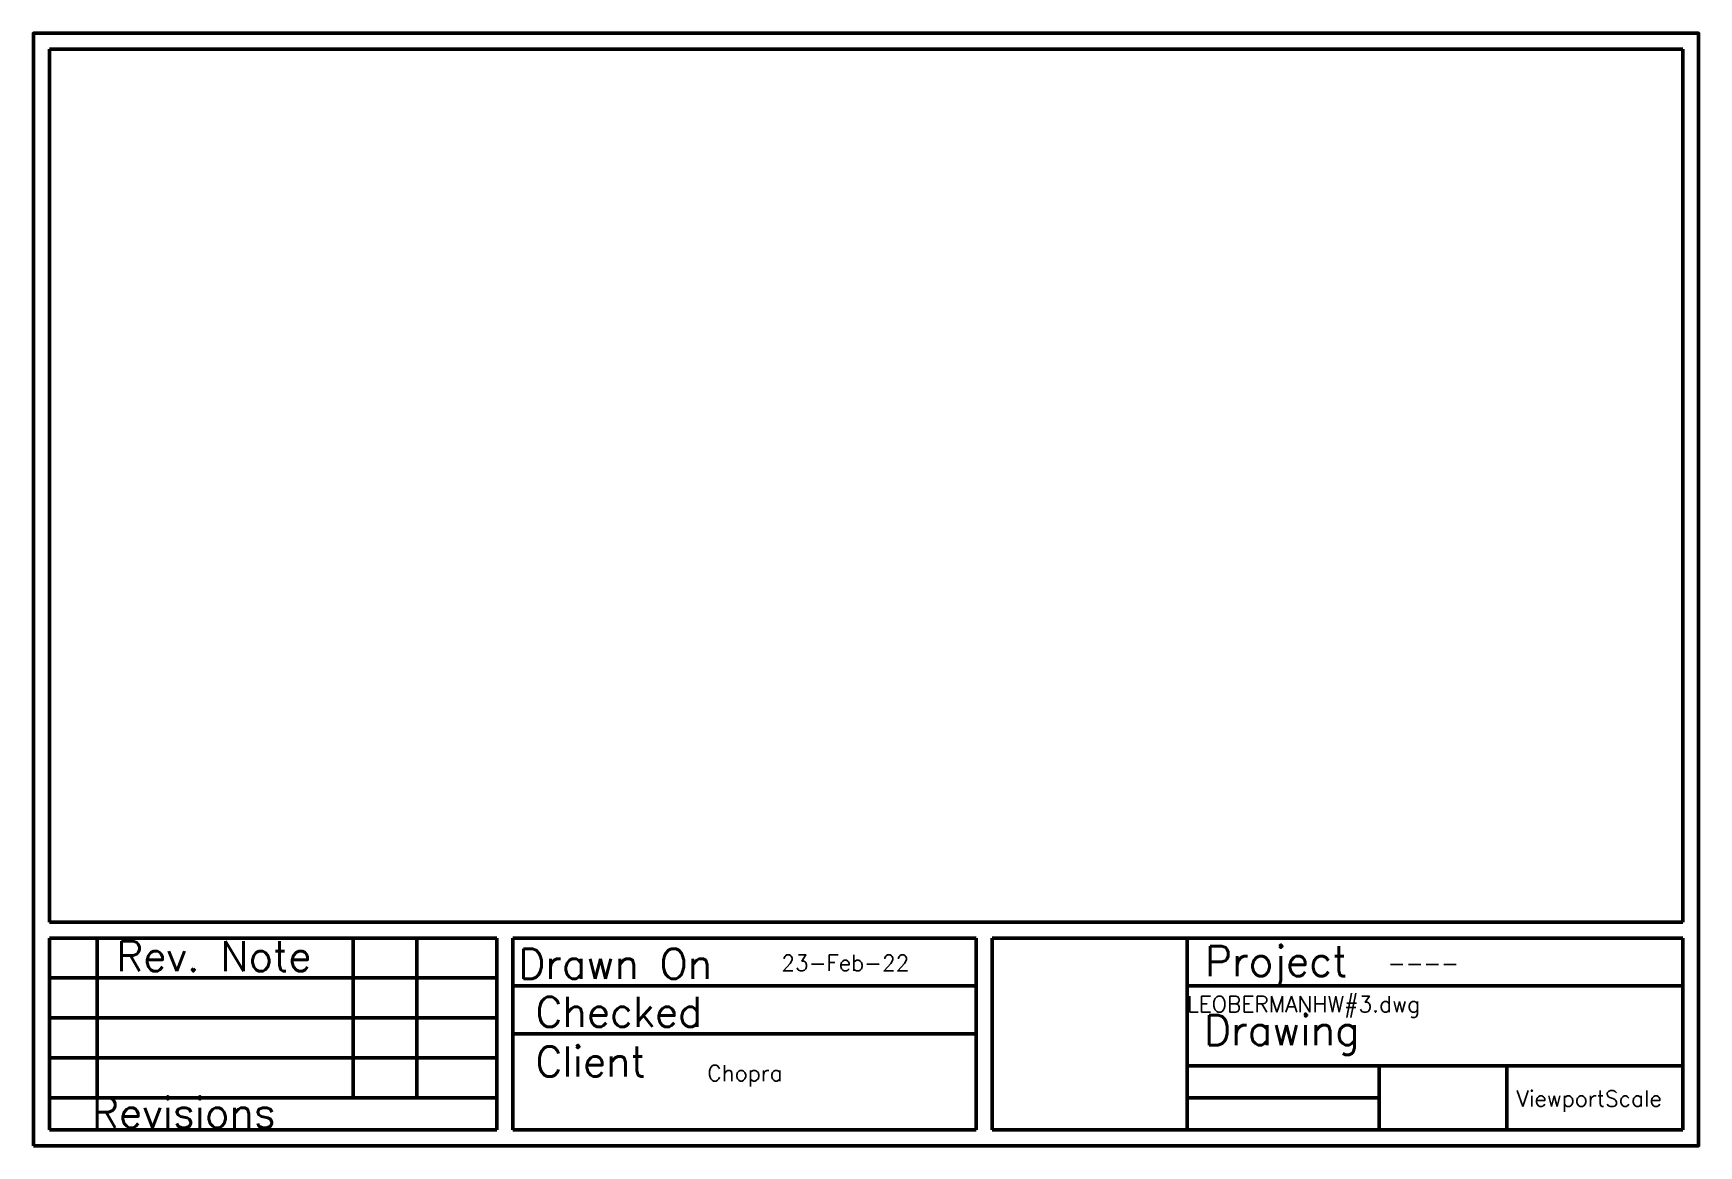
# Paper-space layout 'ANSI A4L' of a CAD drawing. Header units: inches. Extents: x 0.1 to 10.5, y 0.1 to 7.
import ezdxf

# ---------------------------------------------------------------- set-up
doc = ezdxf.new("R2010")
doc.units = ezdxf.units.IN
doc.header["$MEASUREMENT"] = 0
doc.layers.get('0').update_dxf_attribs({"lineweight": 50})
doc.styles.add('Fields', font='simplex.shx', dxfattribs={"height": 0.1})
doc.styles.add('Title Block', font='simplex.shx', dxfattribs={"height": 0.1875})

psp = doc.layouts.new('ANSI A4L')

# ---------------------------------------------------------------- linework, layer by layer
for p, q in [((10.389, 6.939), (0.169, 6.939)), ((0.169, 6.939), (0.169, 1.476)), ((10.389, 1.476), (10.389, 6.939)), ((0.169, 1.476), (10.389, 1.476)), ((0.169, 1.376), (2.969, 1.376)), ((0.169, 1.376), (0.169, 0.176)), ((0.469, 1.376), (0.469, 0.376)), ((2.069, 1.376), (2.069, 0.376)), ((2.469, 1.376), (2.469, 0.376)), ((2.969, 0.176), (2.969, 1.376)), ((3.069, 1.376), (5.969, 1.376)), ((3.069, 0.176), (3.069, 1.376)), ((5.969, 0.176), (5.969, 1.376)), ((6.069, 1.376), (10.389, 1.376)), ((6.069, 0.176), (6.069, 1.376)), ((7.289, 0.176), (7.289, 1.376)), ((10.389, 0.176), (10.389, 1.376)), ((0.169, 1.126), (2.969, 1.126)), ((3.069, 1.076), (5.969, 1.076)), ((7.289, 1.076), (10.389, 1.076)), ((0.169, 0.876), (2.969, 0.876)), ((3.069, 0.776), (5.969, 0.776)), ((0.169, 0.626), (2.969, 0.626)), ((7.289, 0.576), (10.389, 0.576)), ((8.489, 0.176), (8.489, 0.576)), ((9.289, 0.176), (9.289, 0.576)), ((0.169, 0.376), (2.969, 0.376)), ((7.289, 0.376), (8.489, 0.376)), ((0.169, 0.176), (2.969, 0.176)), ((3.069, 0.176), (5.969, 0.176)), ((6.069, 0.176), (10.389, 0.176))]:
    psp.add_line(p, q)
psp.add_lwpolyline([(0.069, 0.076), (10.489, 0.076), (10.489, 7.039), (0.069, 7.039)], close=True)

# ---------------------------------------------------------------- texts
at = {"attachment_point": 1}
for s, width, gutter_width, insert, char_height, style in [('Rev. Note', 1.6, 0.938, (0.588, 1.356), 0.1875, 'Title Block'), ('Drawn On', 2.9, 0.938, (3.103, 1.309), 0.1875, 'Title Block'), ('Project', 2.9, 0.938, (7.401, 1.325), 0.1875, 'Title Block'), ('Checked', 2.9, 0.938, (3.211, 1.007), 0.1875, 'Title Block'), ('Drawing', 2.9, 0.938, (7.395, 0.894), 0.1875, 'Title Block'), ('Client', 2.9, 0.938, (3.211, 0.697), 0.1875, 'Title Block'), ('Chopra', 1.46708, 0.5, (4.286, 0.581), 0.1, 'Fields'), ('Revisions', 1.89578, 0.938, (0.436, 0.376), 0.1875, 'Title Block')]:
    psp.add_mtext_dynamic_manual_height_columns(s, width=width, gutter_width=gutter_width, heights=[0], dxfattribs=dict(at, insert=insert, char_height=char_height, style=style))
at = {"char_height": 0.1, "attachment_point": 1, "style": 'Fields'}
for s, insert in [('23-Feb-22', (4.749, 1.27)), ('----', (8.544, 1.267)), ('LEOBERMANHW#3.dwg', (7.289, 1.012)), ('ViewportScale', (9.35, 0.421))]:
    psp.add_mtext(s, dxfattribs=dict(at, insert=insert))

doc.saveas('drawing.dxf')
